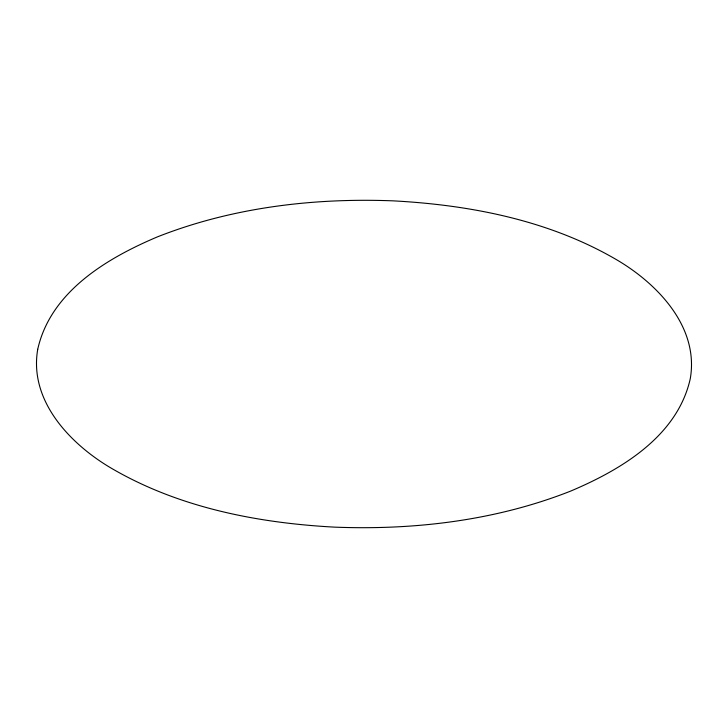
<?xml version="1.0" encoding="UTF-8"?>
<svg xmlns="http://www.w3.org/2000/svg" width="728" height="728" viewBox="0 0 728 728"><rect width="100%" height="100%" fill="white"/><g stroke="black" fill="none" stroke-linecap="round" stroke-linejoin="round"><path stroke-width="1.09" d="M37.729 349.285C28.874 400.2 69.278 443.006 109.664 467.24C177.414 507.38 256.747 522.941 334.561 527.136C414.45 530.257 495.768 520.602 570.488 491.163C621.048 469.797 677.386 436.372 690.271 378.715C699.126 327.8 658.722 284.994 618.336 260.761C550.586 220.62 471.253 205.059 393.439 200.864C313.55 197.743 232.232 207.398 157.512 236.837C106.952 258.203 50.614 291.628 37.729 349.285"/></g></svg>
